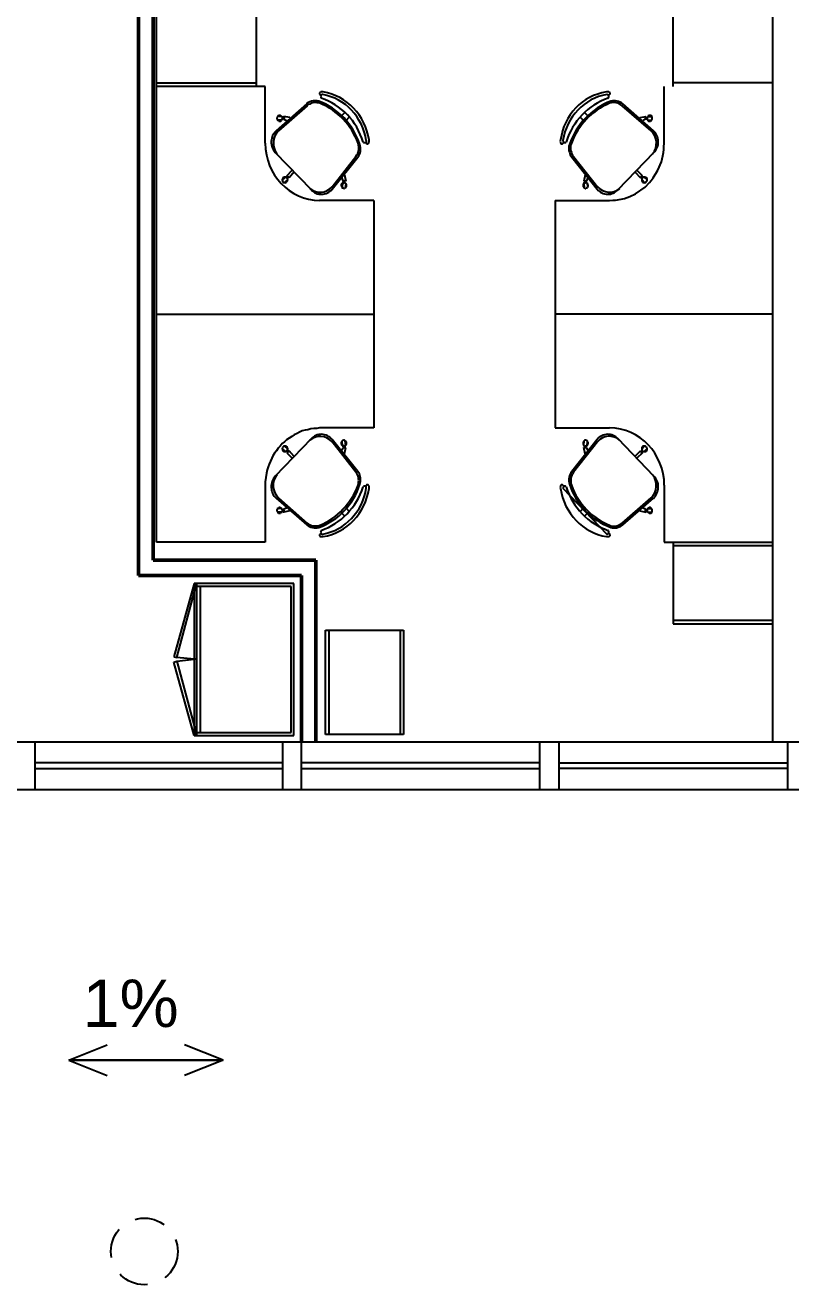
# Model space of a CAD drawing. Header units: millimetres. Extents: x -8 to 5830, y -596 to 3598.
# Drawn here: x 1668.43 to 1672.45, y 2375.75 to 2382.36 of the extents above; entities that cross this region are included whole.
import ezdxf

# ---------------------------------------------------------------- set-up
doc = ezdxf.new("R2010")
doc.units = ezdxf.units.MM
doc.linetypes.add('HIDDEN', pattern=[9.525, 6.35, -3.175])
doc.layers.get('0').update_dxf_attribs({"color": 9})
doc.layers.add('INSTALAÇÕES', color=7, linetype='Continuous')
doc.styles.get("Standard").update_dxf_attribs({"font": 'arial.ttf'})

# ---------------------------------------------------------------- blocks, each defined once
blk = doc.blocks.new('A$C30a7f54a')
at = {"color": 4}
for q in [(0.0801, 0.811), (0, 0.2025), (0.1601, 0.2025)]:
    blk.add_line((0.0801, 0), q, dxfattribs=at)

msp = doc.modelspace()

# ---------------------------------------------------------------- linework, layer by layer
at = {"lineweight": 50}
for p, q in [((1669.0273, 2386.8943), (1669.0273, 2379.4705)), ((1669.1033, 2379.5501), (1669.1033, 2386.8943)), ((1669.9581, 2379.5501), (1669.1033, 2379.5501)), ((1669.9581, 2378.5975), (1669.9581, 2379.5501)), ((1669.0273, 2379.4705), (1669.8821, 2379.4705)), ((1669.8821, 2379.4705), (1669.8821, 2378.5975))]:
    msp.add_line(p, q, dxfattribs=at)
at = {"lineweight": 25}
for p, q in [((1669.1223, 2379.6451), (1669.1223, 2385.7097)), ((1672.3557, 2378.5975), (1672.3557, 2385.7097)), ((1669.6457, 2382.0365), (1669.6457, 2382.8918)), ((1671.8323, 2382.0365), (1671.8323, 2382.8918)), ((1669.1223, 2382.0564), (1669.6457, 2382.0564)), ((1669.6921, 2382.0365), (1669.1223, 2382.0365)), ((1669.6921, 2381.7381), (1669.6921, 2382.0365)), ((1671.7858, 2381.7381), (1671.7858, 2382.0365)), ((1672.3557, 2382.0564), (1671.8323, 2382.0564)), ((1669.9433, 2381.9613), (1669.9348, 2381.9591)), ((1669.9644, 2381.9613), (1669.9433, 2381.9613)), ((1669.9728, 2381.9591), (1669.9644, 2381.9613)), ((1669.9792, 2382.0055), (1669.9771, 2382.0033)), ((1669.9771, 2382.0033), (1669.9771, 2381.9967)), ((1669.9771, 2381.9967), (1669.9792, 2381.9945)), ((1669.9813, 2382.0055), (1669.9792, 2382.0055)), ((1669.9792, 2381.9945), (1669.9813, 2381.9923)), ((1669.9834, 2382.0077), (1669.9813, 2382.0055)), ((1669.9813, 2381.9923), (1669.9876, 2381.9923)), ((1669.9834, 2381.9856), (1669.9813, 2381.9834)), ((1669.9813, 2381.9834), (1669.9834, 2381.9812)), ((1669.9961, 2382.0077), (1669.9834, 2382.0077)), ((1669.9855, 2381.9923), (1669.9834, 2381.9901)), ((1669.9834, 2381.9901), (1669.9834, 2381.9856)), ((1669.9834, 2381.9812), (1669.9834, 2381.9768)), ((1669.9834, 2381.9768), (1669.9855, 2381.9746)), ((1669.9918, 2381.9945), (1669.9876, 2381.9923)), ((1669.9939, 2381.9945), (1669.9918, 2381.9945)), ((1671.4946, 2382.0077), (1671.4819, 2382.0077)), ((1671.4861, 2381.9945), (1671.484, 2381.9945)), ((1671.4882, 2381.9923), (1671.4861, 2381.9945)), ((1671.4903, 2381.9923), (1671.4882, 2381.9923)), ((1671.4925, 2381.9901), (1671.4903, 2381.9923)), ((1671.4903, 2381.9746), (1671.4925, 2381.9768)), ((1671.4925, 2381.9923), (1671.4967, 2381.9923)), ((1671.4946, 2381.9856), (1671.4925, 2381.9901)), ((1671.4925, 2381.9768), (1671.4946, 2381.9812)), ((1671.4967, 2382.0055), (1671.4946, 2382.0077)), ((1671.4946, 2381.9812), (1671.4946, 2381.9856)), ((1671.4988, 2382.0055), (1671.4967, 2382.0055)), ((1671.4967, 2381.9923), (1671.5009, 2381.9967)), ((1671.5009, 2382.0033), (1671.4988, 2382.0055)), ((1671.5009, 2381.9967), (1671.5009, 2382.0033)), ((1669.9095, 2381.9459), (1669.7491, 2381.8044)), ((1669.9116, 2381.9348), (1669.7618, 2381.8044)), ((1669.9137, 2381.9503), (1669.9095, 2381.9459)), ((1669.918, 2381.9414), (1669.9116, 2381.9348)), ((1669.9222, 2381.9547), (1669.9137, 2381.9503)), ((1669.9264, 2381.9436), (1669.918, 2381.9414)), ((1669.9348, 2381.9591), (1669.9222, 2381.9547)), ((1669.9327, 2381.9481), (1669.9264, 2381.9436)), ((1669.9412, 2381.9503), (1669.9327, 2381.9481)), ((1669.9475, 2381.9525), (1669.9412, 2381.9503)), ((1669.956, 2381.9525), (1669.9475, 2381.9525)), ((1669.9644, 2381.9503), (1669.956, 2381.9525)), ((1669.9707, 2381.9503), (1669.9644, 2381.9503)), ((1669.9792, 2381.9481), (1669.9707, 2381.9503)), ((1670.0931, 2381.884), (1670.11, 2381.8994)), ((1671.3827, 2381.884), (1671.3679, 2381.8994)), ((1671.7162, 2381.8044), (1671.5642, 2381.9348)), ((1671.7288, 2381.8044), (1671.5684, 2381.9459)), ((1669.7554, 2381.8751), (1669.7533, 2381.8729)), ((1669.7533, 2381.8729), (1669.7533, 2381.8685)), ((1669.7533, 2381.8685), (1669.7554, 2381.8641)), ((1669.7787, 2381.8795), (1669.7554, 2381.8773)), ((1669.7576, 2381.8795), (1669.7554, 2381.8751)), ((1669.7554, 2381.8641), (1669.7554, 2381.8619)), ((1669.7554, 2381.8619), (1669.7576, 2381.8597)), ((1669.7618, 2381.884), (1669.7576, 2381.8795)), ((1669.7808, 2381.8619), (1669.7576, 2381.8597)), ((1669.7576, 2381.8597), (1669.7618, 2381.8574)), ((1669.7723, 2381.884), (1669.7618, 2381.884)), ((1669.7618, 2381.8574), (1669.7639, 2381.8552)), ((1669.7639, 2381.8552), (1669.7744, 2381.8552)), ((1669.7744, 2381.8818), (1669.7723, 2381.884)), ((1669.7787, 2381.8795), (1669.7744, 2381.8818)), ((1669.7744, 2381.8552), (1669.7766, 2381.8574)), ((1669.7766, 2381.8574), (1669.7787, 2381.8619)), ((1669.7808, 2381.8773), (1669.7787, 2381.8795)), ((1669.7787, 2381.8619), (1669.7808, 2381.8641)), ((1669.7808, 2381.8773), (1669.7808, 2381.8685)), ((1669.7829, 2381.8751), (1669.7808, 2381.8729)), ((1669.7808, 2381.8641), (1669.7829, 2381.8685)), ((1669.7808, 2381.8685), (1669.7829, 2381.8685)), ((1669.7892, 2381.8751), (1669.7829, 2381.8751)), ((1669.7829, 2381.8663), (1669.7913, 2381.8707)), ((1669.7829, 2381.8685), (1669.7829, 2381.8663)), ((1669.7871, 2381.8663), (1669.7829, 2381.8663)), ((1669.8209, 2381.8729), (1669.7892, 2381.8795)), ((1669.7892, 2381.8795), (1669.7892, 2381.8773)), ((1669.7892, 2381.8773), (1669.7913, 2381.8751)), ((1669.7892, 2381.8729), (1669.7892, 2381.8751)), ((1669.7913, 2381.8707), (1669.7892, 2381.8729)), ((1669.7913, 2381.8685), (1669.7892, 2381.8663)), ((1669.7892, 2381.8663), (1669.7892, 2381.8641)), ((1669.7892, 2381.8641), (1669.804, 2381.8574)), ((1669.7913, 2381.8751), (1669.7913, 2381.8685)), ((1670.1185, 2381.8597), (1670.1332, 2381.8751)), ((1671.3595, 2381.8597), (1671.3447, 2381.8751)), ((1671.6571, 2381.8729), (1671.6887, 2381.8795)), ((1671.6866, 2381.8641), (1671.674, 2381.8574)), ((1671.6845, 2381.8707), (1671.6887, 2381.8751)), ((1671.6866, 2381.8685), (1671.6845, 2381.8707)), ((1671.6866, 2381.8751), (1671.6887, 2381.8773)), ((1671.6887, 2381.8773), (1671.6866, 2381.8773)), ((1671.6866, 2381.8663), (1671.6866, 2381.8751)), ((1671.6866, 2381.8685), (1671.6887, 2381.8685)), ((1671.6887, 2381.8641), (1671.6866, 2381.8641)), ((1671.6972, 2381.8685), (1671.6887, 2381.8751)), ((1671.6887, 2381.8685), (1671.6908, 2381.8663)), ((1671.6908, 2381.8663), (1671.693, 2381.8663)), ((1671.693, 2381.8663), (1671.6951, 2381.8685)), ((1671.6972, 2381.8773), (1671.6951, 2381.8729)), ((1671.6951, 2381.8685), (1671.6951, 2381.8641)), ((1671.6951, 2381.8685), (1671.6972, 2381.8685)), ((1671.6951, 2381.8641), (1671.6972, 2381.8619)), ((1671.6993, 2381.8795), (1671.6972, 2381.8773)), ((1671.6972, 2381.8685), (1671.6972, 2381.8729)), ((1671.6972, 2381.8619), (1671.7204, 2381.8597)), ((1671.6972, 2381.8619), (1671.6993, 2381.8574)), ((1671.7014, 2381.8818), (1671.6993, 2381.8795)), ((1671.6993, 2381.8795), (1671.7204, 2381.8773)), ((1671.6993, 2381.8574), (1671.7035, 2381.8552)), ((1671.7056, 2381.884), (1671.7014, 2381.8818)), ((1671.7035, 2381.8552), (1671.7141, 2381.8552)), ((1671.7162, 2381.884), (1671.7056, 2381.884)), ((1671.7141, 2381.8552), (1671.7225, 2381.8641)), ((1671.7204, 2381.8795), (1671.7162, 2381.884)), ((1671.7225, 2381.8751), (1671.7204, 2381.8795)), ((1671.7225, 2381.8641), (1671.7225, 2381.8751)), ((1670.205, 2381.7447), (1670.2071, 2381.7425)), ((1670.2071, 2381.7425), (1670.2177, 2381.7425)), ((1670.2177, 2381.7425), (1670.2219, 2381.7447)), ((1670.2219, 2381.7536), (1670.2219, 2381.7381)), ((1670.2219, 2381.7381), (1670.224, 2381.7359)), ((1670.224, 2381.7359), (1670.2324, 2381.7359)), ((1670.2324, 2381.7359), (1670.2345, 2381.7381)), ((1670.2345, 2381.7403), (1670.2367, 2381.7425)), ((1670.2345, 2381.7381), (1670.2345, 2381.7403)), ((1670.2367, 2381.7425), (1670.2367, 2381.7558)), ((1671.2413, 2381.7558), (1671.2392, 2381.7492)), ((1671.2392, 2381.7492), (1671.2413, 2381.7425)), ((1671.2413, 2381.7425), (1671.2413, 2381.7403)), ((1671.2413, 2381.7403), (1671.2455, 2381.7359)), ((1671.2455, 2381.7359), (1671.2518, 2381.7359)), ((1671.2518, 2381.7359), (1671.2561, 2381.7403)), ((1671.254, 2381.7536), (1671.254, 2381.7514)), ((1671.254, 2381.7514), (1671.2561, 2381.7492)), ((1671.2561, 2381.7403), (1671.2561, 2381.7492)), ((1671.2561, 2381.7447), (1671.2582, 2381.7425)), ((1671.2582, 2381.7425), (1671.2687, 2381.7425)), ((1671.2687, 2381.7425), (1671.2708, 2381.7447)), ((1671.2877, 2381.7315), (1671.2856, 2381.7248)), ((1671.2856, 2381.7248), (1671.2856, 2381.7005)), ((1671.2856, 2381.7005), (1671.2877, 2381.6917)), ((1671.2962, 2381.7293), (1671.2941, 2381.7226)), ((1671.2941, 2381.7226), (1671.2941, 2381.7049)), ((1671.2941, 2381.7049), (1671.2962, 2381.6983)), ((1671.2983, 2381.7381), (1671.2962, 2381.7293)), ((1671.2962, 2381.6983), (1671.2983, 2381.6895)), ((1671.7816, 2381.6895), (1671.7837, 2381.7049)), ((1671.7837, 2381.7204), (1671.7858, 2381.7381)), ((1671.7837, 2381.7049), (1671.7837, 2381.7204)), ((1669.7449, 2381.6895), (1669.9327, 2381.495)), ((1670.0425, 2381.5105), (1670.167, 2381.6696)), ((1670.0425, 2381.4972), (1670.1776, 2381.6652)), ((1671.2877, 2381.6917), (1671.2898, 2381.6851)), ((1671.2898, 2381.6851), (1671.2919, 2381.6784)), ((1671.2919, 2381.6784), (1671.2962, 2381.6718)), ((1671.2962, 2381.6718), (1671.3004, 2381.6652)), ((1671.2983, 2381.6895), (1671.3004, 2381.6828)), ((1671.3004, 2381.6828), (1671.3046, 2381.6762)), ((1671.3004, 2381.6652), (1671.4334, 2381.4972)), ((1671.3046, 2381.6762), (1671.3088, 2381.6696)), ((1671.3088, 2381.6696), (1671.4355, 2381.5105)), ((1671.5431, 2381.495), (1671.7309, 2381.6895)), ((1671.7647, 2381.6254), (1671.7711, 2381.6409)), ((1671.7711, 2381.6409), (1671.7753, 2381.6563)), ((1671.7753, 2381.6563), (1671.7774, 2381.6718)), ((1671.7774, 2381.6718), (1671.7816, 2381.6895)), ((1669.8061, 2381.5679), (1669.8335, 2381.5967)), ((1669.8082, 2381.5657), (1669.8061, 2381.5679)), ((1669.8124, 2381.5657), (1669.8082, 2381.5657)), ((1669.8124, 2381.5569), (1669.8124, 2381.5657)), ((1669.8441, 2381.5878), (1669.8167, 2381.5569)), ((1670.1079, 2381.5723), (1670.1142, 2381.5392)), ((1671.37, 2381.5723), (1671.3637, 2381.5392)), ((1671.6318, 2381.5878), (1671.6613, 2381.5569)), ((1671.6719, 2381.5679), (1671.6423, 2381.5967)), ((1671.6634, 2381.5635), (1671.6655, 2381.5657)), ((1671.6655, 2381.5657), (1671.6697, 2381.5657)), ((1671.6697, 2381.5657), (1671.6719, 2381.5679)), ((1671.7267, 2381.5569), (1671.7521, 2381.5967)), ((1671.7521, 2381.5967), (1671.7584, 2381.6121)), ((1671.7584, 2381.6121), (1671.7647, 2381.6254)), ((1669.7977, 2381.5613), (1669.7808, 2381.5458)), ((1669.7829, 2381.5525), (1669.7808, 2381.5502)), ((1669.7808, 2381.5502), (1669.7808, 2381.5458)), ((1669.7808, 2381.5458), (1669.7829, 2381.5414)), ((1669.785, 2381.5569), (1669.7829, 2381.5525)), ((1669.7829, 2381.5414), (1669.7829, 2381.5392)), ((1669.7829, 2381.5392), (1669.785, 2381.5348)), ((1669.7871, 2381.5591), (1669.785, 2381.5569)), ((1669.785, 2381.5348), (1669.7871, 2381.5326)), ((1669.7892, 2381.5591), (1669.7871, 2381.5591)), ((1669.7871, 2381.5326), (1669.7913, 2381.5326)), ((1669.7934, 2381.5613), (1669.7892, 2381.5591)), ((1669.7913, 2381.5326), (1669.7955, 2381.5304)), ((1669.7998, 2381.5613), (1669.7934, 2381.5613)), ((1669.8103, 2381.548), (1669.7934, 2381.5326)), ((1669.7955, 2381.5304), (1669.7977, 2381.5326)), ((1669.7977, 2381.5326), (1669.8019, 2381.5326)), ((1669.804, 2381.5591), (1669.7998, 2381.5613)), ((1669.8019, 2381.5326), (1669.804, 2381.5348)), ((1669.8124, 2381.5635), (1669.804, 2381.5635)), ((1669.804, 2381.5635), (1669.804, 2381.5569)), ((1669.804, 2381.5569), (1669.8061, 2381.5547)), ((1669.804, 2381.5348), (1669.8061, 2381.537)), ((1669.8061, 2381.5547), (1669.8103, 2381.5547)), ((1669.8061, 2381.537), (1669.8082, 2381.5414)), ((1669.8082, 2381.5502), (1669.8082, 2381.5547)), ((1669.8103, 2381.548), (1669.8082, 2381.5502)), ((1669.8082, 2381.5414), (1669.8103, 2381.5436)), ((1669.8103, 2381.5436), (1669.8103, 2381.548)), ((1669.8145, 2381.5613), (1669.8124, 2381.5635)), ((1669.8145, 2381.5591), (1669.8145, 2381.5613)), ((1669.8167, 2381.5569), (1669.8145, 2381.5591)), ((1670.0931, 2381.5259), (1670.091, 2381.5237)), ((1670.091, 2381.5237), (1670.091, 2381.5127)), ((1670.091, 2381.5127), (1670.0931, 2381.5105)), ((1670.0931, 2381.5547), (1670.0995, 2381.5414)), ((1670.0952, 2381.5304), (1670.0931, 2381.5259)), ((1670.0931, 2381.5105), (1670.0931, 2381.506)), ((1670.0931, 2381.506), (1670.0974, 2381.5038)), ((1670.0995, 2381.5304), (1670.0952, 2381.5304)), ((1670.0974, 2381.5304), (1670.0952, 2381.506)), ((1670.0974, 2381.5038), (1670.0995, 2381.5038)), ((1670.0995, 2381.5414), (1670.0995, 2381.5392)), ((1670.1037, 2381.5326), (1670.0995, 2381.5304)), ((1670.0995, 2381.5038), (1670.1037, 2381.5016)), ((1670.1037, 2381.5414), (1670.1016, 2381.5392)), ((1670.1037, 2381.5392), (1670.1016, 2381.5392)), ((1670.1016, 2381.5392), (1670.1016, 2381.5326)), ((1670.1016, 2381.5326), (1670.1037, 2381.5304)), ((1670.1058, 2381.5414), (1670.1037, 2381.5392)), ((1670.11, 2381.5414), (1670.1037, 2381.5414)), ((1670.1037, 2381.5304), (1670.1079, 2381.5304)), ((1670.1037, 2381.5016), (1670.1079, 2381.5016)), ((1670.1079, 2381.5392), (1670.1058, 2381.5414)), ((1670.11, 2381.5392), (1670.1079, 2381.5392)), ((1670.1079, 2381.5304), (1670.11, 2381.5326)), ((1670.1121, 2381.5304), (1670.1079, 2381.5326)), ((1670.1079, 2381.5016), (1670.11, 2381.5038)), ((1670.1121, 2381.5392), (1670.11, 2381.5414)), ((1670.11, 2381.5326), (1670.11, 2381.5392)), ((1670.11, 2381.5038), (1670.1142, 2381.506)), ((1670.1164, 2381.5259), (1670.1121, 2381.5304)), ((1670.1142, 2381.5281), (1670.1121, 2381.5038)), ((1670.1142, 2381.506), (1670.1185, 2381.5105)), ((1670.1185, 2381.5215), (1670.1164, 2381.5259)), ((1670.1185, 2381.5105), (1670.1185, 2381.5215)), ((1671.3616, 2381.5259), (1671.3595, 2381.5215)), ((1671.3595, 2381.5215), (1671.3595, 2381.5105)), ((1671.3595, 2381.5105), (1671.3637, 2381.506)), ((1671.3658, 2381.5304), (1671.3616, 2381.5259)), ((1671.3637, 2381.5392), (1671.3658, 2381.5392)), ((1671.3637, 2381.5281), (1671.3658, 2381.5038)), ((1671.3637, 2381.506), (1671.3679, 2381.5038)), ((1671.3658, 2381.5392), (1671.3679, 2381.5414)), ((1671.3679, 2381.537), (1671.3658, 2381.5348)), ((1671.3658, 2381.5348), (1671.3679, 2381.5348)), ((1671.3679, 2381.5326), (1671.3658, 2381.5304)), ((1671.3679, 2381.5414), (1671.3743, 2381.5414)), ((1671.37, 2381.5392), (1671.3679, 2381.5392)), ((1671.3679, 2381.5392), (1671.3679, 2381.537)), ((1671.3679, 2381.5348), (1671.3679, 2381.5326)), ((1671.3679, 2381.5326), (1671.37, 2381.5304)), ((1671.3679, 2381.5038), (1671.37, 2381.5016)), ((1671.3722, 2381.5414), (1671.37, 2381.5392)), ((1671.37, 2381.5304), (1671.3722, 2381.5304)), ((1671.37, 2381.5016), (1671.3743, 2381.5016)), ((1671.3722, 2381.5392), (1671.3722, 2381.5414)), ((1671.3743, 2381.5392), (1671.3722, 2381.5392)), ((1671.3722, 2381.5304), (1671.3764, 2381.5348)), ((1671.3743, 2381.5414), (1671.3764, 2381.5392)), ((1671.3764, 2381.537), (1671.3743, 2381.5392)), ((1671.3785, 2381.5304), (1671.3743, 2381.5326)), ((1671.3743, 2381.5016), (1671.3764, 2381.5038)), ((1671.3764, 2381.5392), (1671.3785, 2381.5414)), ((1671.3764, 2381.5348), (1671.3764, 2381.537)), ((1671.3764, 2381.5038), (1671.3806, 2381.5038)), ((1671.3785, 2381.5414), (1671.3848, 2381.5547)), ((1671.3806, 2381.5304), (1671.3785, 2381.5304)), ((1671.3827, 2381.5259), (1671.3806, 2381.5304)), ((1671.3806, 2381.5304), (1671.3827, 2381.506)), ((1671.3806, 2381.5038), (1671.3827, 2381.506)), ((1671.3869, 2381.5215), (1671.3827, 2381.5259)), ((1671.3827, 2381.506), (1671.3848, 2381.5105)), ((1671.3848, 2381.5105), (1671.3869, 2381.5127)), ((1671.3869, 2381.5127), (1671.3869, 2381.5215)), ((1671.6339, 2381.4729), (1671.6845, 2381.5082)), ((1671.6613, 2381.5569), (1671.6655, 2381.5613)), ((1671.6634, 2381.5591), (1671.6634, 2381.5635)), ((1671.6634, 2381.5591), (1671.6676, 2381.5547)), ((1671.6719, 2381.5635), (1671.6655, 2381.5635)), ((1671.6655, 2381.5635), (1671.6655, 2381.5613)), ((1671.6697, 2381.5547), (1671.6676, 2381.5502)), ((1671.6676, 2381.5547), (1671.6719, 2381.5547)), ((1671.6676, 2381.5502), (1671.6676, 2381.5414)), ((1671.6676, 2381.548), (1671.6824, 2381.5326)), ((1671.6676, 2381.5414), (1671.6697, 2381.537)), ((1671.6697, 2381.537), (1671.6719, 2381.5348)), ((1671.674, 2381.5613), (1671.6719, 2381.5635)), ((1671.6719, 2381.5547), (1671.6719, 2381.5569)), ((1671.6719, 2381.5569), (1671.674, 2381.5569)), ((1671.6719, 2381.5348), (1671.6761, 2381.5326)), ((1671.6761, 2381.5613), (1671.674, 2381.5591)), ((1671.674, 2381.5569), (1671.674, 2381.5613)), ((1671.6845, 2381.5613), (1671.6761, 2381.5613)), ((1671.6761, 2381.5326), (1671.6782, 2381.5326)), ((1671.6782, 2381.5326), (1671.6824, 2381.5304)), ((1671.6803, 2381.5613), (1671.6951, 2381.5458)), ((1671.6824, 2381.5304), (1671.6866, 2381.5326)), ((1671.6866, 2381.5591), (1671.6845, 2381.5613)), ((1671.6845, 2381.5082), (1671.7077, 2381.5326)), ((1671.6908, 2381.5591), (1671.6866, 2381.5591)), ((1671.6866, 2381.5326), (1671.6887, 2381.5326)), ((1671.6887, 2381.5326), (1671.6908, 2381.5348)), ((1671.693, 2381.5569), (1671.6908, 2381.5591)), ((1671.6908, 2381.5348), (1671.693, 2381.5392)), ((1671.6951, 2381.5525), (1671.693, 2381.5569)), ((1671.693, 2381.5392), (1671.6951, 2381.5414)), ((1671.6951, 2381.5414), (1671.6951, 2381.5525)), ((1671.7077, 2381.5326), (1671.7162, 2381.5436)), ((1671.7162, 2381.5436), (1671.7267, 2381.5569)), ((1670.262, 2381.4375), (1669.9771, 2381.4375)), ((1670.262, 2381.4375), (1670.262, 2380.2441)), ((1671.2139, 2381.4375), (1671.2139, 2380.2441)), ((1671.2139, 2381.4375), (1671.4988, 2381.4375)), ((1671.4988, 2381.4375), (1671.5157, 2381.4397)), ((1671.5157, 2381.4397), (1671.5304, 2381.4397)), ((1671.5304, 2381.4397), (1671.56, 2381.4442)), ((1671.56, 2381.4442), (1671.5769, 2381.4486)), ((1671.5769, 2381.4486), (1671.5917, 2381.453)), ((1671.5917, 2381.453), (1671.6043, 2381.4596)), ((1671.6043, 2381.4596), (1671.6339, 2381.4729)), ((1669.1223, 2380.8408), (1670.262, 2380.8408)), ((1672.3557, 2380.8408), (1671.2139, 2380.8408)), ((1669.9475, 2380.2419), (1669.9306, 2380.2396)), ((1669.9623, 2380.2419), (1669.9475, 2380.2419)), ((1669.9771, 2380.2441), (1669.9623, 2380.2419)), ((1670.262, 2380.2441), (1669.9771, 2380.2441)), ((1671.2139, 2380.2441), (1671.4988, 2380.2441)), ((1669.9327, 2380.1866), (1669.7449, 2379.9921)), ((1669.804, 2380.1822), (1669.7934, 2380.1711)), ((1669.8167, 2380.191), (1669.804, 2380.1822)), ((1669.8314, 2380.1999), (1669.8167, 2380.191)), ((1669.8441, 2380.2087), (1669.8314, 2380.1999)), ((1669.8589, 2380.2153), (1669.8441, 2380.2087)), ((1669.8715, 2380.222), (1669.8589, 2380.2153)), ((1669.8863, 2380.2286), (1669.8715, 2380.222)), ((1669.9011, 2380.233), (1669.8863, 2380.2286)), ((1669.9158, 2380.2352), (1669.9011, 2380.233)), ((1669.9306, 2380.2396), (1669.9158, 2380.2352)), ((1670.1776, 2380.0164), (1670.0425, 2380.1844)), ((1670.0974, 2380.1778), (1670.0931, 2380.1756)), ((1670.0931, 2380.1756), (1670.0931, 2380.1711)), ((1670.0974, 2380.1512), (1670.0952, 2380.1756)), ((1670.0995, 2380.1778), (1670.0974, 2380.1778)), ((1670.1037, 2380.18), (1670.0995, 2380.1778)), ((1670.1079, 2380.18), (1670.1037, 2380.18)), ((1670.11, 2380.1778), (1670.1079, 2380.18)), ((1670.1142, 2380.1756), (1670.11, 2380.1778)), ((1670.1142, 2380.1535), (1670.1121, 2380.1756)), ((1670.1185, 2380.1711), (1670.1142, 2380.1756)), ((1671.4334, 2380.1844), (1671.3004, 2380.0164)), ((1671.3637, 2380.1756), (1671.3595, 2380.1711)), ((1671.3679, 2380.1778), (1671.3637, 2380.1756)), ((1671.3637, 2380.1535), (1671.3658, 2380.1756)), ((1671.37, 2380.18), (1671.3679, 2380.1778)), ((1671.3743, 2380.18), (1671.37, 2380.18)), ((1671.3764, 2380.1778), (1671.3743, 2380.18)), ((1671.3806, 2380.1778), (1671.3764, 2380.1778)), ((1671.3827, 2380.1756), (1671.3806, 2380.1778)), ((1671.3806, 2380.1512), (1671.3827, 2380.1756)), ((1671.3848, 2380.1711), (1671.3827, 2380.1756)), ((1671.7309, 2379.9921), (1671.5431, 2380.1866)), ((1669.7407, 2380.1115), (1669.7322, 2380.0982)), ((1669.7512, 2380.1247), (1669.7407, 2380.1115)), ((1669.7597, 2380.138), (1669.7512, 2380.1247)), ((1669.7702, 2380.149), (1669.7597, 2380.138)), ((1669.7808, 2380.1623), (1669.7702, 2380.149)), ((1669.7934, 2380.1711), (1669.7808, 2380.1623)), ((1669.7829, 2380.1402), (1669.7808, 2380.1358)), ((1669.7977, 2380.1203), (1669.7808, 2380.1358)), ((1669.7808, 2380.1358), (1669.7808, 2380.1314)), ((1669.7808, 2380.1314), (1669.7829, 2380.1291)), ((1669.7871, 2380.1468), (1669.7829, 2380.1424)), ((1669.7829, 2380.1424), (1669.7829, 2380.1402)), ((1669.7829, 2380.1291), (1669.785, 2380.1247)), ((1669.785, 2380.1247), (1669.7871, 2380.1225)), ((1669.7913, 2380.149), (1669.7871, 2380.1468)), ((1669.7871, 2380.1225), (1669.7892, 2380.1203)), ((1669.7892, 2380.1203), (1669.7998, 2380.1203)), ((1669.8019, 2380.149), (1669.7913, 2380.149)), ((1669.8103, 2380.1336), (1669.7934, 2380.149)), ((1669.7998, 2380.1203), (1669.804, 2380.1225)), ((1669.804, 2380.1468), (1669.8019, 2380.149)), ((1669.8061, 2380.1446), (1669.804, 2380.1468)), ((1669.8061, 2380.1269), (1669.804, 2380.1247)), ((1669.8082, 2380.1402), (1669.8061, 2380.1446)), ((1669.8061, 2380.1269), (1669.8124, 2380.1181)), ((1669.8103, 2380.1269), (1669.8061, 2380.1269)), ((1669.8082, 2380.1159), (1669.8061, 2380.1137)), ((1669.8061, 2380.1137), (1669.8335, 2380.0849)), ((1669.8103, 2380.138), (1669.8082, 2380.1402)), ((1669.8082, 2380.1314), (1669.8103, 2380.1336)), ((1669.8082, 2380.1269), (1669.8082, 2380.1314)), ((1669.8124, 2380.1159), (1669.8082, 2380.1159)), ((1669.8103, 2380.1336), (1669.8103, 2380.138)), ((1669.8124, 2380.1247), (1669.8103, 2380.1269)), ((1669.8124, 2380.1247), (1669.8124, 2380.1159)), ((1669.8145, 2380.1203), (1669.8124, 2380.1181)), ((1669.8167, 2380.1247), (1669.8145, 2380.1225)), ((1669.8145, 2380.1225), (1669.8145, 2380.1203)), ((1669.8441, 2380.0938), (1669.8167, 2380.1247)), ((1670.167, 2380.012), (1670.0425, 2380.1711)), ((1670.0931, 2380.1711), (1670.091, 2380.1689)), ((1670.091, 2380.1689), (1670.091, 2380.1579)), ((1670.091, 2380.1579), (1670.0931, 2380.1535)), ((1670.0931, 2380.1535), (1670.0952, 2380.1512)), ((1670.0995, 2380.1402), (1670.0931, 2380.1269)), ((1670.0952, 2380.1512), (1670.0995, 2380.1512)), ((1670.0995, 2380.1512), (1670.1037, 2380.149)), ((1670.11, 2380.1402), (1670.0995, 2380.1402)), ((1670.1037, 2380.1512), (1670.1016, 2380.149)), ((1670.1016, 2380.149), (1670.1037, 2380.1402)), ((1670.1079, 2380.1512), (1670.1037, 2380.1512)), ((1670.11, 2380.149), (1670.1079, 2380.1512)), ((1670.1079, 2380.149), (1670.1121, 2380.1512)), ((1670.1079, 2380.1093), (1670.1142, 2380.1424)), ((1670.1079, 2380.1402), (1670.11, 2380.1424)), ((1670.11, 2380.1424), (1670.11, 2380.149)), ((1670.1121, 2380.1424), (1670.11, 2380.1402)), ((1670.1121, 2380.1512), (1670.1164, 2380.1557)), ((1670.1142, 2380.1424), (1670.1121, 2380.1424)), ((1670.1164, 2380.1557), (1670.1185, 2380.1601)), ((1670.1185, 2380.1601), (1670.1185, 2380.1711)), ((1671.4355, 2380.1711), (1671.3088, 2380.012)), ((1671.3595, 2380.1711), (1671.3595, 2380.1601)), ((1671.3595, 2380.1601), (1671.3616, 2380.1557)), ((1671.3616, 2380.1557), (1671.3658, 2380.1512)), ((1671.37, 2380.1093), (1671.3637, 2380.1424)), ((1671.3637, 2380.1424), (1671.3658, 2380.1402)), ((1671.3658, 2380.1512), (1671.3679, 2380.149)), ((1671.3679, 2380.1468), (1671.3658, 2380.1468)), ((1671.3658, 2380.1468), (1671.3679, 2380.1446)), ((1671.3679, 2380.1402), (1671.3658, 2380.1424)), ((1671.3722, 2380.1512), (1671.3679, 2380.1468)), ((1671.3679, 2380.1446), (1671.3679, 2380.1424)), ((1671.3679, 2380.1424), (1671.37, 2380.1402)), ((1671.3764, 2380.1402), (1671.3679, 2380.1402)), ((1671.37, 2380.1512), (1671.3722, 2380.1512)), ((1671.3764, 2380.1468), (1671.3722, 2380.1512)), ((1671.3722, 2380.1402), (1671.3764, 2380.1446)), ((1671.3743, 2380.149), (1671.3785, 2380.1512)), ((1671.3764, 2380.1446), (1671.3764, 2380.1468)), ((1671.3764, 2380.1424), (1671.3764, 2380.1402)), ((1671.3785, 2380.1512), (1671.3806, 2380.1512)), ((1671.3848, 2380.1269), (1671.3785, 2380.1402)), ((1671.3806, 2380.1512), (1671.3827, 2380.1535)), ((1671.3827, 2380.1535), (1671.3848, 2380.1579)), ((1671.3869, 2380.1689), (1671.3848, 2380.1711)), ((1671.3848, 2380.1579), (1671.3869, 2380.1601)), ((1671.3869, 2380.1601), (1671.3869, 2380.1689)), ((1671.6318, 2380.0938), (1671.6613, 2380.1247)), ((1671.6719, 2380.1137), (1671.6423, 2380.0849)), ((1671.6613, 2380.1247), (1671.6655, 2380.1203)), ((1671.6676, 2380.1269), (1671.6634, 2380.1225)), ((1671.6634, 2380.1225), (1671.6634, 2380.1181)), ((1671.6634, 2380.1181), (1671.6655, 2380.1159)), ((1671.6655, 2380.1203), (1671.6655, 2380.1181)), ((1671.6655, 2380.1181), (1671.6719, 2380.1181)), ((1671.6655, 2380.1159), (1671.6697, 2380.1159)), ((1671.6676, 2380.1336), (1671.6824, 2380.149)), ((1671.6697, 2380.1446), (1671.6676, 2380.1402)), ((1671.6676, 2380.1402), (1671.6676, 2380.1314)), ((1671.6676, 2380.1314), (1671.6697, 2380.1269)), ((1671.6719, 2380.1269), (1671.6676, 2380.1269)), ((1671.6719, 2380.1468), (1671.6697, 2380.1446)), ((1671.6697, 2380.1159), (1671.6719, 2380.1137)), ((1671.6761, 2380.149), (1671.6719, 2380.1468)), ((1671.6719, 2380.1247), (1671.6719, 2380.1269)), ((1671.674, 2380.1247), (1671.6719, 2380.1247)), ((1671.6719, 2380.1181), (1671.674, 2380.1203)), ((1671.674, 2380.1203), (1671.674, 2380.1247)), ((1671.674, 2380.1225), (1671.6761, 2380.1203)), ((1671.6866, 2380.149), (1671.6761, 2380.149)), ((1671.6761, 2380.1203), (1671.6866, 2380.1203)), ((1671.6803, 2380.1203), (1671.6951, 2380.1358)), ((1671.6908, 2380.1446), (1671.6866, 2380.149)), ((1671.6866, 2380.1203), (1671.6908, 2380.1225)), ((1671.693, 2380.1424), (1671.6908, 2380.1446)), ((1671.6908, 2380.1225), (1671.693, 2380.1247)), ((1671.6951, 2380.1402), (1671.693, 2380.1424)), ((1671.693, 2380.1247), (1671.6951, 2380.1291)), ((1671.6951, 2380.1291), (1671.6951, 2380.1402)), ((1669.7132, 2380.054), (1669.7069, 2380.0407)), ((1669.7259, 2380.0849), (1669.7132, 2380.054)), ((1669.7322, 2380.0982), (1669.7259, 2380.0849)), ((1669.6985, 2380.0076), (1669.6921, 2379.9612)), ((1669.7027, 2380.0253), (1669.6985, 2380.0076)), ((1669.7069, 2380.0407), (1669.7027, 2380.0253)), ((1670.1733, 2380.0054), (1670.167, 2380.012)), ((1670.1755, 2379.9987), (1670.1733, 2380.0054)), ((1670.1797, 2379.9921), (1670.1755, 2379.9987)), ((1670.186, 2380.0032), (1670.1776, 2380.0164)), ((1670.1818, 2379.9833), (1670.1797, 2379.9921)), ((1670.1818, 2379.9766), (1670.1818, 2379.9833)), ((1670.1902, 2379.9899), (1670.186, 2380.0032)), ((1670.1923, 2379.9811), (1670.1902, 2379.9899)), ((1670.1923, 2379.9656), (1670.1923, 2379.9811)), ((1669.6921, 2379.9612), (1669.6921, 2379.6451)), ((1670.1797, 2379.9435), (1670.1818, 2379.9523)), ((1670.1839, 2379.9678), (1670.1818, 2379.9766)), ((1670.1818, 2379.959), (1670.1839, 2379.9678)), ((1670.1818, 2379.9523), (1670.1818, 2379.959)), ((1670.1881, 2379.9501), (1670.1902, 2379.9568)), ((1670.1902, 2379.9568), (1670.1923, 2379.9656)), ((1670.2092, 2379.9391), (1670.205, 2379.9347)), ((1670.2177, 2379.9391), (1670.2092, 2379.9391)), ((1670.2219, 2379.9369), (1670.2177, 2379.9391)), ((1670.224, 2379.9457), (1670.2219, 2379.9435)), ((1670.2219, 2379.928), (1670.2219, 2379.9435)), ((1670.2324, 2379.9457), (1670.224, 2379.9457)), ((1670.2345, 2379.9435), (1670.2324, 2379.9457)), ((1670.2345, 2379.9413), (1670.2345, 2379.9435)), ((1670.2367, 2379.9391), (1670.2345, 2379.9413)), ((1670.2367, 2379.9258), (1670.2367, 2379.9391)), ((1671.2413, 2379.9391), (1671.2392, 2379.9324)), ((1671.2392, 2379.9324), (1671.2413, 2379.9258)), ((1671.2434, 2379.9435), (1671.2413, 2379.9413)), ((1671.2413, 2379.9413), (1671.2413, 2379.9391)), ((1671.2455, 2379.9457), (1671.2434, 2379.9435)), ((1671.2518, 2379.9457), (1671.2455, 2379.9457)), ((1671.2561, 2379.9413), (1671.2518, 2379.9457)), ((1671.2561, 2379.9324), (1671.254, 2379.9302)), ((1671.254, 2379.9302), (1671.254, 2379.928)), ((1671.254, 2379.928), (1671.484, 2379.6871)), ((1671.2561, 2379.9413), (1671.2561, 2379.9324)), ((1671.2582, 2379.9391), (1671.2561, 2379.9369)), ((1671.2666, 2379.9391), (1671.2582, 2379.9391)), ((1671.2708, 2379.9347), (1671.2666, 2379.9391)), ((1671.7858, 2379.9435), (1671.7858, 2379.6451)), ((1669.7491, 2379.875), (1669.9095, 2379.7357)), ((1669.7618, 2379.8772), (1669.9116, 2379.7446)), ((1671.5642, 2379.7446), (1671.7162, 2379.8772)), ((1671.5684, 2379.7357), (1671.7288, 2379.875)), ((1669.7554, 2379.8175), (1669.7533, 2379.8131)), ((1669.7533, 2379.8131), (1669.7533, 2379.8087)), ((1669.7533, 2379.8087), (1669.7554, 2379.8065)), ((1669.7576, 2379.8219), (1669.7554, 2379.8197)), ((1669.7554, 2379.8197), (1669.7554, 2379.8175)), ((1669.7554, 2379.8065), (1669.7576, 2379.802)), ((1669.7787, 2379.802), (1669.7554, 2379.8043)), ((1669.7618, 2379.8241), (1669.7576, 2379.8219)), ((1669.7808, 2379.8197), (1669.7576, 2379.8219)), ((1669.7576, 2379.802), (1669.7618, 2379.7976)), ((1669.7639, 2379.8264), (1669.7618, 2379.8241)), ((1669.7618, 2379.7976), (1669.7723, 2379.7976)), ((1669.7702, 2379.8264), (1669.7639, 2379.8264)), ((1669.7744, 2379.8241), (1669.7702, 2379.8264)), ((1669.7723, 2379.7976), (1669.7744, 2379.7998)), ((1669.7766, 2379.8241), (1669.7744, 2379.8241)), ((1669.7744, 2379.7998), (1669.7787, 2379.802)), ((1669.7787, 2379.8197), (1669.7766, 2379.8241)), ((1669.7808, 2379.8175), (1669.7787, 2379.8197)), ((1669.7787, 2379.802), (1669.7808, 2379.8043)), ((1669.7829, 2379.8131), (1669.7808, 2379.8175)), ((1669.7829, 2379.8131), (1669.7808, 2379.8131)), ((1669.7808, 2379.8131), (1669.7808, 2379.8087)), ((1669.7808, 2379.8087), (1669.7829, 2379.8065)), ((1669.7808, 2379.8043), (1669.7808, 2379.8065)), ((1669.7871, 2379.8153), (1669.7829, 2379.8153)), ((1669.7829, 2379.8153), (1669.7829, 2379.8131)), ((1669.7829, 2379.8065), (1669.785, 2379.8043)), ((1669.785, 2379.8043), (1669.7871, 2379.8065)), ((1669.7892, 2379.8131), (1669.7871, 2379.8153)), ((1669.7871, 2379.8065), (1669.7892, 2379.8065)), ((1669.7871, 2379.8043), (1669.7892, 2379.8043)), ((1669.804, 2379.8241), (1669.7892, 2379.8175)), ((1669.7892, 2379.8153), (1669.7913, 2379.8175)), ((1669.7913, 2379.8131), (1669.7892, 2379.8153)), ((1669.7913, 2379.8109), (1669.7892, 2379.8131)), ((1669.7892, 2379.8087), (1669.7913, 2379.8109)), ((1669.8209, 2379.8087), (1669.7892, 2379.802)), ((1669.7892, 2379.8065), (1669.7892, 2379.8087)), ((1669.7892, 2379.8043), (1669.7913, 2379.8065)), ((1669.7913, 2379.8065), (1669.7913, 2379.8131)), ((1670.0931, 2379.7976), (1670.11, 2379.7822)), ((1670.1185, 2379.8219), (1670.1332, 2379.8065)), ((1671.3595, 2379.8219), (1671.3447, 2379.8065)), ((1671.3827, 2379.7976), (1671.3679, 2379.7822)), ((1671.6571, 2379.8087), (1671.6887, 2379.802)), ((1671.6866, 2379.8175), (1671.674, 2379.8241)), ((1671.6845, 2379.8109), (1671.6866, 2379.8131)), ((1671.6845, 2379.8109), (1671.6887, 2379.8065)), ((1671.6866, 2379.8065), (1671.6866, 2379.8175)), ((1671.693, 2379.8153), (1671.6866, 2379.8131)), ((1671.6887, 2379.8043), (1671.6866, 2379.8065)), ((1671.6887, 2379.8065), (1671.6908, 2379.8065)), ((1671.6887, 2379.802), (1671.6887, 2379.8043)), ((1671.693, 2379.8153), (1671.6908, 2379.8153)), ((1671.6908, 2379.8065), (1671.6908, 2379.8043)), ((1671.6908, 2379.8043), (1671.693, 2379.8065)), ((1671.6951, 2379.8131), (1671.693, 2379.8153)), ((1671.693, 2379.8065), (1671.6951, 2379.8065)), ((1671.6972, 2379.8197), (1671.6951, 2379.8175)), ((1671.6951, 2379.8175), (1671.6951, 2379.8131)), ((1671.6972, 2379.8131), (1671.6951, 2379.8131)), ((1671.6951, 2379.8065), (1671.6972, 2379.8087)), ((1671.6951, 2379.8065), (1671.6972, 2379.8043)), ((1671.6993, 2379.8241), (1671.6972, 2379.8197)), ((1671.6972, 2379.8197), (1671.7204, 2379.8219)), ((1671.6972, 2379.8087), (1671.6972, 2379.8131)), ((1671.6972, 2379.8043), (1671.7014, 2379.7998)), ((1671.7035, 2379.8241), (1671.6993, 2379.8241)), ((1671.6993, 2379.802), (1671.7204, 2379.8043)), ((1671.7014, 2379.7998), (1671.7056, 2379.7976)), ((1671.7056, 2379.8264), (1671.7035, 2379.8241)), ((1671.7141, 2379.8264), (1671.7056, 2379.8264)), ((1671.7056, 2379.7976), (1671.7162, 2379.7976)), ((1671.7225, 2379.8175), (1671.7141, 2379.8264)), ((1671.7162, 2379.7976), (1671.7204, 2379.802)), ((1671.7204, 2379.802), (1671.7225, 2379.8065)), ((1671.7225, 2379.8065), (1671.7225, 2379.8175)), ((1671.4988, 2379.7335), (1671.5051, 2379.7313)), ((1671.5051, 2379.7313), (1671.5136, 2379.7291)), ((1671.5051, 2379.7225), (1671.5114, 2379.7203)), ((1671.5114, 2379.7203), (1671.5347, 2379.7203)), ((1671.5136, 2379.7291), (1671.5304, 2379.7291)), ((1671.5304, 2379.7291), (1671.5368, 2379.7313)), ((1671.5347, 2379.7203), (1671.541, 2379.7225)), ((1671.5368, 2379.7313), (1671.5452, 2379.7335)), ((1671.541, 2379.7225), (1671.5494, 2379.7247)), ((1671.5452, 2379.7335), (1671.5515, 2379.7357)), ((1671.5494, 2379.7247), (1671.5558, 2379.7269)), ((1671.5515, 2379.7357), (1671.5642, 2379.7446)), ((1671.5558, 2379.7269), (1671.5684, 2379.7357)), ((1669.9813, 2379.6893), (1669.9771, 2379.6849)), ((1669.9771, 2379.6849), (1669.9771, 2379.6783)), ((1669.9771, 2379.6783), (1669.9792, 2379.6761)), ((1669.9792, 2379.6761), (1669.9813, 2379.6739)), ((1669.9834, 2379.7004), (1669.9813, 2379.6982)), ((1669.9813, 2379.6982), (1669.9834, 2379.696)), ((1669.9876, 2379.6893), (1669.9813, 2379.6893)), ((1669.9813, 2379.6739), (1669.9961, 2379.6739)), ((1669.9855, 2379.707), (1669.9834, 2379.7048)), ((1669.9834, 2379.7048), (1669.9834, 2379.7004)), ((1669.9834, 2379.696), (1669.9834, 2379.6915)), ((1669.9834, 2379.6915), (1669.9855, 2379.6893)), ((1669.9876, 2379.6893), (1669.9918, 2379.6871)), ((1669.9918, 2379.6871), (1669.9939, 2379.6871)), ((1671.4819, 2379.6739), (1671.4967, 2379.6739)), ((1671.484, 2379.6871), (1671.4861, 2379.6871)), ((1671.4861, 2379.6871), (1671.4882, 2379.6893)), ((1671.4882, 2379.6893), (1671.4903, 2379.6893)), ((1671.4925, 2379.7048), (1671.4903, 2379.707)), ((1671.4903, 2379.6893), (1671.4925, 2379.6915)), ((1671.4946, 2379.7004), (1671.4925, 2379.7048)), ((1671.4925, 2379.6915), (1671.4946, 2379.696)), ((1671.4967, 2379.6893), (1671.4925, 2379.6893)), ((1671.4946, 2379.696), (1671.4946, 2379.7004)), ((1671.4988, 2379.6871), (1671.4967, 2379.6893)), ((1671.4967, 2379.6739), (1671.5009, 2379.6783)), ((1671.5009, 2379.6849), (1671.4988, 2379.6871)), ((1671.5009, 2379.6783), (1671.5009, 2379.6849)), ((1669.6921, 2379.6451), (1669.1223, 2379.6451)), ((1671.7858, 2379.6451), (1672.3557, 2379.6451)), ((1671.8323, 2379.6451), (1671.8323, 2379.2164)), ((1672.3557, 2379.6252), (1671.8323, 2379.6252)), ((1669.3186, 2379.4285), (1669.213, 2379.044)), ((1669.2278, 2379.0396), (1669.3312, 2379.4241)), ((1669.842, 2379.4285), (1669.3186, 2379.4285)), ((1669.3186, 2379.4285), (1669.3186, 2378.6307)), ((1669.3312, 2379.4241), (1669.3186, 2379.4285)), ((1669.3312, 2379.4285), (1669.3312, 2378.6307)), ((1669.8272, 2379.4131), (1669.3312, 2379.4131)), ((1669.3502, 2379.4131), (1669.3502, 2378.6462)), ((1669.8272, 2378.6462), (1669.8272, 2379.4131)), ((1669.842, 2378.6307), (1669.842, 2379.4285)), ((1671.8323, 2379.2363), (1672.3557, 2379.2363)), ((1671.8323, 2379.2164), (1672.3557, 2379.2164)), ((1670.0087, 2378.6351), (1670.0087, 2379.1832)), ((1670.0087, 2379.1832), (1670.4182, 2379.1832)), ((1670.0277, 2378.6351), (1670.0277, 2379.1832)), ((1670.3992, 2379.1832), (1670.3992, 2378.6351)), ((1670.4182, 2379.1832), (1670.4182, 2378.6351)), ((1669.213, 2379.044), (1669.2278, 2379.0396)), ((1669.213, 2379.0152), (1669.2278, 2379.0197)), ((1669.3186, 2378.6307), (1669.213, 2379.0152)), ((1669.3186, 2379.0307), (1669.2278, 2379.0396)), ((1669.2278, 2379.0197), (1669.3186, 2379.0307)), ((1669.2278, 2379.0197), (1669.3312, 2378.6351)), ((1669.3312, 2379.0307), (1669.3186, 2379.0307)), ((1669.3312, 2378.6351), (1669.3186, 2378.6307)), ((1669.3186, 2378.6307), (1669.842, 2378.6307)), ((1669.3312, 2378.6462), (1669.8272, 2378.6462)), ((1670.4182, 2378.6351), (1670.0087, 2378.6351))]:
    msp.add_line(p, q, dxfattribs=at)
for p, q in [((1664.4326, 2378.5975), (1677.5826, 2378.5975)), ((1672.4326, 2378.5975), (1672.4326, 2378.3475)), ((1669.7826, 2378.4875), (1668.4826, 2378.4875)), ((1668.4826, 2378.4575), (1669.7826, 2378.4575)), ((1671.1326, 2378.4875), (1669.8826, 2378.4875)), ((1669.8826, 2378.4575), (1671.1326, 2378.4575)), ((1671.2326, 2378.4875), (1672.4326, 2378.4875)), ((1672.4326, 2378.4575), (1671.2326, 2378.4575)), ((1664.1826, 2378.3475), (1713.0326, 2378.3475))]:
    msp.add_line(p, q)
at = {"lineweight": 20}
msp.add_line((1694.2826, 2378.5975), (1664.7935, 2378.5975), dxfattribs=at)
for points in [[(1668.4826, 2378.5975), (1668.4826, 2378.3475)], [(1669.7826, 2378.5975), (1669.7826, 2378.3475)], [(1669.8826, 2378.3475), (1669.8826, 2378.5975)], [(1671.1326, 2378.3475), (1671.1326, 2378.5975)], [(1671.2326, 2378.5975), (1671.2326, 2378.3475)]]:
    msp.add_lwpolyline(points)
at = {"linetype": 'HIDDEN', "lineweight": -2, "ltscale": 0.025}
msp.add_circle((1669.0576, 2375.9225), 0.175, dxfattribs=at)
at = {"lineweight": 25}
for centre, major_axis, start_param, end_param in [((1669.8902, 2381.6449), (0, 0.3444), -1.276834, -0.293963), ((1669.9455, 2381.7055), (0, 0.2933), -1.40634, -0.173673), ((1669.9509, 2381.7085), (0, 0.3029), -1.414092, -0.156704), ((1671.5215, 2381.7143), (0, 0.2963), 0.140398, 1.430398), ((1671.5291, 2381.7064), (0, 0.2919), 0.162393, 1.408403), ((1671.5952, 2381.635), (0, 0.3569), 0.312586, 1.25821), ((1671.5231, 2381.8807), (0, 0.0807), -0.629803, 0.235012), ((1669.8563, 2381.6128), (0, 0.3671), -1.241759, -0.338793), ((1669.8525, 2381.6055), (0, 0.3673), -1.201463, -0.369334), ((1671.6268, 2381.604), (0, 0.3773), 0.344626, 1.226171), ((1671.6254, 2381.6055), (0, 0.3673), 0.369334, 1.201463), ((1671.5212, 2381.8855), (0, 0.0668), -0.740624, 0.358255), ((1669.8004, 2381.7448), (0, 0.0803), 0.733687, 2.331021), ((1669.8191, 2381.7389), (0, 0.0888), 0.741776, 2.254618), ((1671.6616, 2381.7391), (0, 0.0867), 4.006011, 5.563966), ((1671.681, 2381.746), (0, 0.0769), 3.888186, 5.575049), ((1669.9801, 2381.739), (0, 0.3015), 1.573827, 3.131175), ((1670.1199, 2381.7147), (0, 0.0668), 3.971765, 5.070644), ((1670.1274, 2381.708), (0, 0.0677), 4.028094, 5.066386), ((1669.9801, 2381.5686), (0, 0.0875), 2.443216, 3.985168), ((1671.498, 2381.5704), (0, 0.0888), 2.312572, 3.825414), ((1669.9867, 2381.5478), (0, 0.0773), 2.32284, 3.998802), ((1671.4892, 2381.5482), (0, 0.0776), 2.28771, 3.957018), ((1671.4979, 2379.9426), (0, 0.3015), -1.567785, -0.003011), ((1669.98, 2380.1109), (0, 0.089), -0.827263, 0.682064), ((1669.9866, 2380.1332), (0, 0.0777), -0.85196, 0.813503), ((1671.4892, 2380.1338), (0, 0.0773), -0.818753, 0.85721), ((1671.4978, 2380.114), (0, 0.0867), -0.706378, 0.851577), ((1669.8018, 2379.9357), (0, 0.082), 0.81287, 2.404159), ((1669.8163, 2379.9424), (0, 0.0867), 0.864418, 2.422373), ((1671.3574, 2379.97), (0, 0.0756), 0.909753, 1.837048), ((1671.3652, 2379.9673), (0, 0.074), 0.922977, 1.898789), ((1671.6589, 2379.9427), (0, 0.0888), 3.883369, 5.39621), ((1671.6776, 2379.9346), (0, 0.0802), 3.874125, 5.512922), ((1669.867, 2380.0577), (0, 0.3531), 3.460957, 4.40278), ((1669.8398, 2380.0894), (0, 0.3846), 3.530719, 4.323262), ((1669.8789, 2380.0495), (0, 0.3603), 3.456531, 4.387789), ((1669.9459, 2379.9757), (0, 0.2929), 3.314188, 4.54901), ((1669.9509, 2379.9731), (0, 0.3029), 3.298297, 4.555685), ((1671.5271, 2379.9731), (0, 0.3029), 1.727501, 2.984888), ((1671.5961, 2380.0487), (0, 0.3592), 1.893968, 2.828083), ((1671.6165, 2380.0667), (0, 0.3634), 1.897355, 2.815034), ((1671.6254, 2380.0761), (0, 0.3673), 1.94013, 2.772259), ((1669.9538, 2379.7954), (0, 0.0756), 2.480549, 3.407845), ((1669.956, 2379.8104), (0, 0.0806), 2.526206, 3.446986)]:
    msp.add_ellipse(centre, major_axis=major_axis, ratio=0.954968, start_param=start_param, end_param=end_param, dxfattribs=at)

# ---------------------------------------------------------------- block references
at = {"color": 4, "xscale": -1, "rotation": 90}
msp.add_blockref('A$C30a7f54a', (1669.4717, 2377.0066), dxfattribs=at)
at = {"color": 4, "rotation": 270}
msp.add_blockref('A$C30a7f54a', (1668.6607, 2377.0066), dxfattribs=at)

# ---------------------------------------------------------------- texts
at = {"layer": 'INSTALAÇÕES', "color": 7, "insert": (1668.7332, 2377.3498), "char_height": 0.25, "attachment_point": 1}
msp.add_mtext_dynamic_manual_height_columns('1%', width=5.839299, gutter_width=12.5, heights=[1.8757], dxfattribs=at)

doc.saveas('drawing.dxf')
